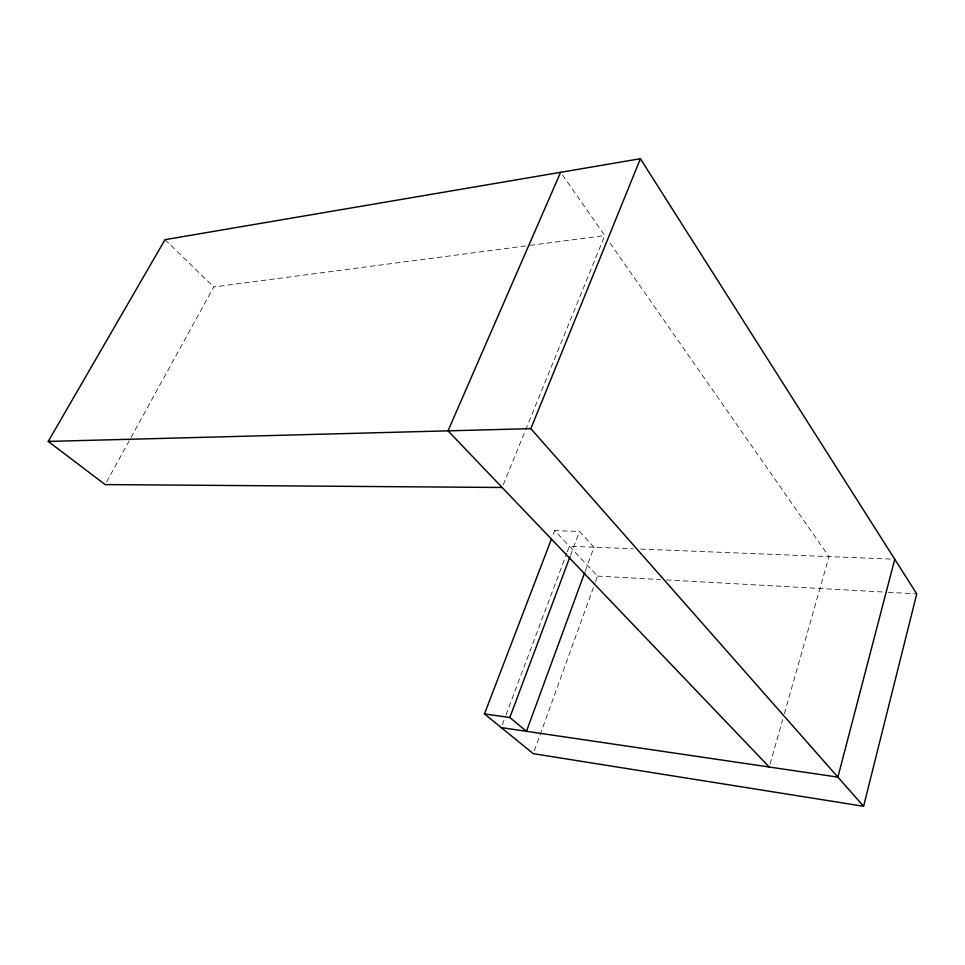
<?xml version="1.0" encoding="UTF-8"?>
<svg xmlns="http://www.w3.org/2000/svg" width="965" height="965" viewBox="0 0 965 965"><rect width="100%" height="100%" fill="white"/><g stroke="black" fill="none" stroke-linecap="round" stroke-linejoin="round"><path stroke-width="0.72" stroke-dasharray="4.83 3.62" d="M770.046 764.147L782.736 719.468M784.364 713.702L828.995 556.612L609.108 241.72M534.284 750.842L595.019 583.125M595.526 581.714L597.564 576.081L554.658 530.654L552.511 536.25M585.236 571.123L594.006 547.227L579.446 531.426L554.658 530.654M570.484 555.394L579.446 531.426M502.307 724.787L505.479 716.356M506.01 714.944L566.745 553.271M567.275 551.871L569.386 546.25L633.173 548.795M503.26 484.707L604.802 235.544L560.629 172.301M106.596 481.945L213.748 286.943L528.675 245.556M530.171 245.363L604.802 235.544M640.7 549.097L891.769 559.121M597.564 576.081L660.506 579.591M666.501 579.917L886.775 592.208M888.283 592.293L916.75 593.885M165.015 239.67L213.748 286.943"/><path stroke-width="1.45" d="M551.437 539.049L484.466 713.943L533.271 753.653L863.591 806.282L916.75 593.885L640.398 158.718L165.015 239.67L48.25 441.427L105.149 484.575L502.126 487.482M894.76 559.242L837.897 777.127L501.257 727.598M584.73 572.522L526.456 731.313L509.834 717.502L484.466 713.943M509.834 717.502L569.953 556.805M863.591 806.282L530.859 428.653L640.398 158.718M560.629 172.301L448.013 430.848L769.226 767.03M48.25 441.427L530.859 428.653"/></g></svg>
